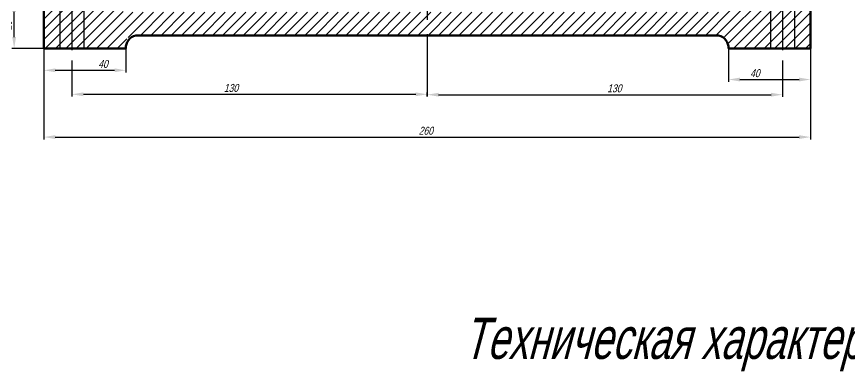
# Model space of a CAD drawing. Header units: millimetres. Extents: x 17910 to 19863, y 26307 to 27710.
# Drawn here: x 19212.7 to 19576.7, y 26973.5 to 27128.4 of the extents above; entities that cross this region are included whole.
import ezdxf

# ---------------------------------------------------------------- set-up
doc = ezdxf.new("R2010")
doc.units = ezdxf.units.MM
doc.linetypes.add('CENTER', pattern=[50.8, 31.75, -6.35, 6.35, -6.35])
doc.linetypes.add('DASHEDX2', pattern=[38.1, 25.4, -12.7])
for name, color, linetype in [('ОСЕВ', 5, 'CENTER'), ('Пунктир', 243, 'DASHEDX2'), ('РАЗМ', 6, 'Continuous'), ('ШТРИХ', 30, 'Continuous')]:
    doc.layers.add(name, color=color, linetype=linetype)
doc.layers.add('ОСН', color=7, linetype='Continuous', lineweight=50)
doc.styles.add('MYSTYLE2', font='cad1win.shx', dxfattribs={"width": 0.8, "oblique": 15})
doc.styles.add('STYLE1', font='cad1win.shx', dxfattribs={"width": 0.9, "oblique": 15})
doc.dimstyles.new('STANDARD1', dxfattribs={"dimtxt": 3.5, "dimasz": 5, "dimexe": 1, "dimexo": 0, "dimgap": 1, "dimtad": 1, "dimdec": 4, "dimdsep": 46, "dimlunit": 6, "dimtxsty": 'MYSTYLE2', "dimcen": 2.5, "dimadec": 0, "dimazin": 0, "dimtfac": 1, "dimtdec": 4, "dimtmove": 0, "dimatfit": 3, "dimfxl": 0, "dimtolj": 1, "dimtzin": 0, "dimarcsym": 0})

# ---------------------------------------------------------------- blocks, each defined once
blk = doc.blocks.new('*D26')
at = {"layer": 'DEFPOINTS', "color": 0}
for p in [(19224.65, 27114.5), (19559.77, 27114.5), (19559.77, 27075.84)]:
    blk.add_point(p, dxfattribs=at)
at = {"layer": 'РАЗМ', "color": 0, "lineweight": -2}
for p, q in [((19224.65, 27114.5), (19224.65, 27074.84)), ((19559.77, 27114.5), (19559.77, 27074.84)), ((19229.65, 27075.84), (19554.77, 27075.84))]:
    blk.add_line(p, q, dxfattribs=at)
at = {"layer": 'РАЗМ', "color": 0}
for points in [[(19229.65, 27076.68), (19229.65, 27075.01), (19224.65, 27075.84)], [(19554.77, 27076.68), (19554.77, 27075.01), (19559.77, 27075.84)]]:
    blk.add_solid(points, dxfattribs=at)
at = {"layer": 'РАЗМ', "color": 0, "insert": (19391.64, 27078.59), "char_height": 3.5, "attachment_point": 5, "style": 'MYSTYLE2'}
blk.add_mtext('\\A1;260', dxfattribs=at)
blk = doc.blocks.new('*D27')
at = {"layer": 'DEFPOINTS', "color": 0}
for p in [(19236.92, 27109.36), (19392.21, 27097.82), (19392.21, 27094.53)]:
    blk.add_point(p, dxfattribs=at)
at = {"layer": 'РАЗМ', "color": 0, "lineweight": -2}
for p, q in [((19236.92, 27109.36), (19236.92, 27093.53)), ((19392.21, 27097.82), (19392.21, 27093.53)), ((19241.92, 27094.53), (19387.21, 27094.53))]:
    blk.add_line(p, q, dxfattribs=at)
at = {"layer": 'РАЗМ', "color": 0}
for points in [[(19241.92, 27095.36), (19241.92, 27093.7), (19236.92, 27094.53)], [(19387.21, 27095.36), (19387.21, 27093.7), (19392.21, 27094.53)]]:
    blk.add_solid(points, dxfattribs=at)
at = {"layer": 'РАЗМ', "color": 0, "insert": (19306.46, 27097.28), "char_height": 3.5, "attachment_point": 5, "style": 'MYSTYLE2'}
blk.add_mtext('\\A1;130', dxfattribs=at)
blk = doc.blocks.new('*D30')
at = {"layer": 'DEFPOINTS', "color": 0}
for p in [(19224.65, 27118.39), (19260.53, 27114.5), (19260.53, 27105.01)]:
    blk.add_point(p, dxfattribs=at)
at = {"layer": 'РАЗМ', "color": 0, "lineweight": -2}
for p, q in [((19224.65, 27118.39), (19224.65, 27104.01)), ((19260.53, 27114.5), (19260.53, 27104.01)), ((19229.65, 27105.01), (19255.53, 27105.01))]:
    blk.add_line(p, q, dxfattribs=at)
at = {"layer": 'РАЗМ', "color": 0}
for points in [[(19229.65, 27105.85), (19229.65, 27104.18), (19224.65, 27105.01)], [(19255.53, 27105.85), (19255.53, 27104.18), (19260.53, 27105.01)]]:
    blk.add_solid(points, dxfattribs=at)
at = {"layer": 'РАЗМ', "color": 0, "insert": (19250.5, 27107.76), "char_height": 3.5, "attachment_point": 5, "style": 'MYSTYLE2'}
blk.add_mtext('\\A1;40', dxfattribs=at)
blk = doc.blocks.new('*D25')
at = {"layer": 'DEFPOINTS', "color": 0}
for p in [(19211.65, 27135.51), (19224.65, 27135.51), (19224.65, 27114.5)]:
    blk.add_point(p, dxfattribs=at)
at = {"layer": 'РАЗМ', "color": 0, "lineweight": -2}
for p, q in [((19224.65, 27135.51), (19210.65, 27135.51)), ((19211.65, 27119.5), (19211.65, 27130.51)), ((19224.65, 27114.5), (19210.65, 27114.5))]:
    blk.add_line(p, q, dxfattribs=at)
at = {"layer": 'РАЗМ', "color": 0}
for points in [[(19210.82, 27130.51), (19212.49, 27130.51), (19211.65, 27135.51)], [(19210.82, 27119.5), (19212.49, 27119.5), (19211.65, 27114.5)]]:
    blk.add_solid(points, dxfattribs=at)
at = {"layer": 'РАЗМ', "color": 0, "insert": (19208.9, 27124.62), "char_height": 3.5, "attachment_point": 5, "rotation": 90, "style": 'MYSTYLE2'}
blk.add_mtext('\\A1;20', dxfattribs=at)
blk = doc.blocks.new('*D29')
at = {"layer": 'DEFPOINTS', "color": 0}
for p in [(19523.89, 27114.5), (19559.77, 27114.5), (19559.77, 27100.99)]:
    blk.add_point(p, dxfattribs=at)
at = {"layer": 'РАЗМ', "color": 0, "lineweight": -2}
for p, q in [((19523.89, 27114.5), (19523.89, 27099.99)), ((19559.77, 27114.5), (19559.77, 27099.99)), ((19528.89, 27100.99), (19554.77, 27100.99))]:
    blk.add_line(p, q, dxfattribs=at)
at = {"layer": 'РАЗМ', "color": 0}
for points in [[(19528.89, 27101.82), (19528.89, 27100.15), (19523.89, 27100.99)], [(19554.77, 27101.82), (19554.77, 27100.15), (19559.77, 27100.99)]]:
    blk.add_solid(points, dxfattribs=at)
at = {"layer": 'РАЗМ', "color": 0, "insert": (19535.47, 27103.74), "char_height": 3.5, "attachment_point": 5, "style": 'MYSTYLE2'}
blk.add_mtext('\\A1;40', dxfattribs=at)
blk = doc.blocks.new('*D28')
at = {"layer": 'DEFPOINTS', "color": 0}
for p in [(19547.5, 27109.36), (19392.21, 27093.53), (19547.5, 27094.36)]:
    blk.add_point(p, dxfattribs=at)
at = {"layer": 'РАЗМ', "color": 0, "lineweight": -2}
for p, q in [((19547.5, 27109.36), (19547.5, 27093.36)), ((19392.21, 27093.53), (19392.21, 27095.36)), ((19397.21, 27094.36), (19542.5, 27094.36))]:
    blk.add_line(p, q, dxfattribs=at)
at = {"layer": 'РАЗМ', "color": 0}
for points in [[(19397.21, 27095.19), (19397.21, 27093.53), (19392.21, 27094.36)], [(19542.5, 27095.19), (19542.5, 27093.53), (19547.5, 27094.36)]]:
    blk.add_solid(points, dxfattribs=at)
at = {"layer": 'РАЗМ', "color": 0, "insert": (19474.04, 27097.11), "char_height": 3.5, "attachment_point": 5, "style": 'MYSTYLE2'}
blk.add_mtext('\\A1;130', dxfattribs=at)

msp = doc.modelspace()

# ---------------------------------------------------------------- hatches: boundary and pattern name
at = {"layer": 'ШТРИХ'}
h = msp.add_hatch(dxfattribs=at)
h.set_pattern_fill('ANSI31', color=256, style=0)
h.set_pattern_definition([(45, (-5092.6854, 618.8602), (-2.24506403, 2.24506403), [])])
h.paths.add_polyline_path([(19258.73375, 27273.69172), (19227.23695, 27273.69172), (19227.23695, 27265.02838), (19236.25887, 27265.02838), (19236.90725, 27264.5831), (19239.40137, 27264.5831), (19241.29569, 27262.3596), (19239.40137, 27260.13609), (19236.90725, 27260.13609), (19236.25887, 27259.69081), (19227.23695, 27259.69081), (19227.23695, 27253.69172), (19231.41336, 27252.99426), (19233.98001, 27251.18065), (19236.79708, 27248.11626), (19237.1727, 27245.36456), (19236.91609, 27243.69172), (19236.91609, 27145.51275), (19236.57099, 27141.6789), (19234.72215, 27138.70322), (19232.51383, 27137.11276), (19229.99735, 27135.67623), (19227.73767, 27135.31709), (19226.91609, 27135.51275), (19224.64646, 27135.51275), (19224.64646, 27114.50026), (19260.52736, 27114.50026), (19261.01278, 27119.16348), (19263.22612, 27119.98241), (19264.81749, 27120.20686), (19519.59689, 27120.20686), (19521.97523, 27119.88402), (19524.0834, 27117.12996), (19523.88702, 27114.50026), (19559.76793, 27114.50026), (19559.76793, 27135.51275), (19556.08142, 27135.07017), (19552.07967, 27136.40274), (19549.20707, 27139.22012), (19547.4921, 27142.48081), (19547.4983, 27145.51275), (19547.4983, 27233.69172), (19548.11663, 27239.35442), (19552.32868, 27242.55602), (19557.4983, 27243.69172), (19560.23909, 27243.69172), (19560.23909, 27250.71403), (19552.87798, 27250.71403), (19552.22961, 27251.15931), (19549.73549, 27251.15931), (19547.84117, 27253.38281), (19549.73549, 27255.60632), (19552.22961, 27255.60632), (19552.87798, 27256.05159), (19560.23909, 27256.05159), (19560.23909, 27263.69172), (19520.49087, 27263.69172), (19520.49087, 27253.45068), (19525.68064, 27253.45068), (19529.19703, 27252.59447), (19531.52486, 27250.15269), (19533.27075, 27247.76906), (19533.67812, 27245.79238), (19533.4983, 27243.69172), (19533.4983, 27140.35012), (19532.05244, 27136.08681), (19529.05043, 27132.75459), (19526.82673, 27131.4217), (19524.15826, 27130.86634), (19523.4983, 27130.35012), (19274.23695, 27130.35012), (19260.91609, 27130.35012), (19252.94714, 27131.83382), (19250.81743, 27136.26624), (19250.46248, 27139.98947), (19250.91609, 27243.69172), (19252.04834, 27250.37067), (19257.2885, 27253.51161), (19258.73375, 27253.45068), (19264.23695, 27253.45068), (19264.23695, 27273.69172)])

# ---------------------------------------------------------------- linework, layer by layer
at = {"layer": 'ОСЕВ'}
for p, q in [((19392.20719, 27374.72536), (19392.20719, 27097.82145)), ((19236.91609, 27145.51275), (19236.91609, 27109.3614)), ((19547.4983, 27145.51275), (19547.4983, 27109.3614))]:
    msp.add_line(p, q, dxfattribs=at)
at = {"layer": 'ОСН'}
for p, q in [((19224.64646, 27135.51275), (19224.64646, 27114.50026)), ((19559.76793, 27135.51275), (19559.76793, 27114.50026)), ((19264.81749, 27120.20686), (19278.81749, 27120.20686)), ((19278.81749, 27120.20686), (19382.72737, 27120.20686)), ((19382.72737, 27120.20686), (19505.59689, 27120.20686)), ((19519.59689, 27120.20686), (19505.59689, 27120.20686)), ((19224.64646, 27114.50026), (19260.52736, 27114.50026)), ((19559.76793, 27114.50026), (19523.88702, 27114.50026))]:
    msp.add_line(p, q, dxfattribs=at)
for centre, start, end in [((19265.9555, 27114.8854), 102.0710383, 184.0584475), ((19518.45888, 27114.8854), 355.9415525, 77.9289617)]:
    msp.add_arc(centre, 5.44179, start, end, dxfattribs=at)
at = {"layer": 'Пунктир'}
for p, q in [((19231.64696, 27136.69167), (19231.64696, 27114.50026)), ((19242.18522, 27136.69167), (19242.18522, 27114.50026)), ((19542.22917, 27136.69167), (19542.22917, 27114.50026)), ((19552.76743, 27136.69167), (19552.76743, 27114.50026))]:
    msp.add_line(p, q, dxfattribs=at)

# ---------------------------------------------------------------- texts
at = {"layer": 'ОСН', "style": 'STYLE1', "oblique": 15, "width": 0.7}
msp.add_text('Техническая характеристика', height=18, dxfattribs=at).set_placement((19407.96947, 26978.96493))

# ---------------------------------------------------------------- dimensions: what is measured, and where the dimension line sits
at = {"layer": 'РАЗМ'}
dim = msp.add_linear_dim(base=(19211.65364, 27135.51275), p1=(19224.64646, 27114.50026), p2=(19224.64646, 27135.51275), angle=90, text='20', dimstyle='STANDARD1', dxfattribs=at)
dim.commit()
dim.dimension.update_dxf_attribs({"geometry": '*D25', "text_midpoint": (19211.65364, 27124.62141), "dimtype": 160})
for base, p1, p2, text, picture, middle in [((19260.52736, 27105.01173), (19224.64646, 27118.39427), (19260.52736, 27114.50026), '40', '*D30', (19250.49525, 27105.01173)), ((19559.76793, 27075.84241), (19224.64646, 27114.50026), (19559.76793, 27114.50026), '260', '*D26', (19391.64075, 27075.84241)), ((19559.76793, 27100.98532), (19523.88702, 27114.50026), (19559.76793, 27114.50026), '40', '*D29', (19535.46989, 27100.98532)), ((19392.20719, 27094.52864), (19236.91609, 27109.3614), (19392.20719, 27097.82145), '130', '*D27', (19306.46105, 27094.52864)), ((19547.4983, 27094.36054), (19392.20719, 27093.52864), (19547.4983, 27109.3614), '130', '*D28', (19474.04182, 27094.36054))]:
    dim = msp.add_linear_dim(base=base, p1=p1, p2=p2, text=text, dimstyle='STANDARD1', dxfattribs=at)
    dim.commit()
    dim.dimension.update_dxf_attribs({"geometry": picture, "text_midpoint": middle, "dimtype": 160})

doc.saveas('drawing.dxf')
